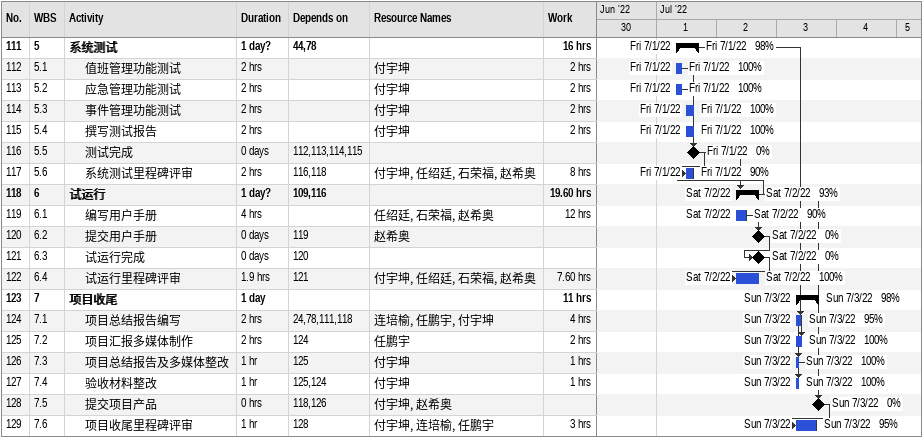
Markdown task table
| ID | WBS | Task | Duration | Start | Finish | Predecessors | Resources | % complete | Work (h) |
|---|---|---|---|---|---|---|---|---|---|
| 111 | 5 | **系统测试** | 1d? | 2022-07-01 | 2022-07-01 | 44, 78 |  | 98 | 16 |
| 112 | 5.1 | 值班管理功能测试 | 2h | 2022-07-01 | 2022-07-01 |  | 付宇坤 | 100 | 2 |
| 113 | 5.2 | 应急管理功能测试 | 2h | 2022-07-01 | 2022-07-01 |  | 付宇坤 | 100 | 2 |
| 114 | 5.3 | 事件管理功能测试 | 2h | 2022-07-01 | 2022-07-01 |  | 付宇坤 | 100 | 2 |
| 115 | 5.4 | 撰写测试报告 | 2h | 2022-07-01 | 2022-07-01 |  | 付宇坤 | 100 | 2 |
| 116 | 5.5 | 测试完成 | 0d | 2022-07-01 | 2022-07-01 | 112, 113, 114, 115 |  | 0 |  |
| 117 | 5.6 | 系统测试里程碑评审 | 2h | 2022-07-01 | 2022-07-01 | 116, 118 | 付宇坤, 任绍廷, 石荣福, 赵希奥 | 90 | 8 |
| 118 | 6 | **试运行** | 1d? | 2022-07-02 | 2022-07-02 | 109, 116 |  | 93 | 19.60 |
| 119 | 6.1 | 编写用户手册 | 4h | 2022-07-02 | 2022-07-02 |  | 任绍廷, 石荣福, 赵希奥 | 90 | 12 |
| 120 | 6.2 | 提交用户手册 | 0d | 2022-07-02 | 2022-07-02 | 119 | 赵希奥 | 0 |  |
| 121 | 6.3 | 试运行完成 | 0d | 2022-07-02 | 2022-07-02 | 120 |  | 0 |  |
| 122 | 6.4 | 试运行里程碑评审 | 1.9h | 2022-07-02 | 2022-07-02 | 121 | 付宇坤, 任绍廷, 石荣福, 赵希奥 | 100 | 7.60 |
| 123 | 7 | **项目收尾** | 1d | 2022-07-03 | 2022-07-03 |  |  | 98 | 11 |
| 124 | 7.1 | 项目总结报告编写 | 2h | 2022-07-03 | 2022-07-03 | 24, 78, 111, 118 | 连培榆, 任鹏宇, 付宇坤 | 95 | 4 |
| 125 | 7.2 | 项目汇报多媒体制作 | 2h | 2022-07-03 | 2022-07-03 | 124 | 任鹏宇 | 100 | 2 |
| 126 | 7.3 | 项目总结报告及多媒体整改 | 1h | 2022-07-03 | 2022-07-03 | 125 | 付宇坤 | 100 | 1 |
| 127 | 7.4 | 验收材料整改 | 1h | 2022-07-03 | 2022-07-03 | 125, 124 | 付宇坤 | 100 | 1 |
| 128 | 7.5 | 提交项目产品 | 0h | 2022-07-03 | 2022-07-03 | 118, 126 | 付宇坤, 赵希奥 | 0 |  |
| 129 | 7.6 | 项目收尾里程碑评审 | 1h | 2022-07-03 | 2022-07-03 | 128 | 付宇坤, 连培榆, 任鹏宇 | 95 | 3 |
